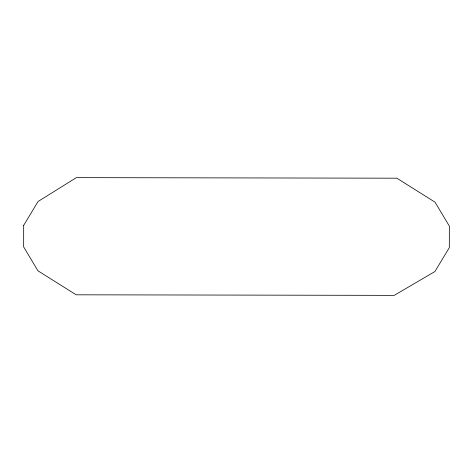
<?xml version="1.0" encoding="UTF-8"?>
<svg xmlns="http://www.w3.org/2000/svg" width="473" height="473" viewBox="0 0 473 473"><rect width="100%" height="100%" fill="white"/><g stroke="black" fill="none" stroke-linecap="round" stroke-linejoin="round"><path stroke-width="0.71" d="M23.685 225.367L23.65 246.894L37.958 270.828L76.177 294.809L394.228 295.365L434.924 271.526L449.315 247.633L449.35 226.112L435.042 202.172L396.823 178.191L76.384 177.635L38.077 201.48L23.685 225.367"/></g></svg>
